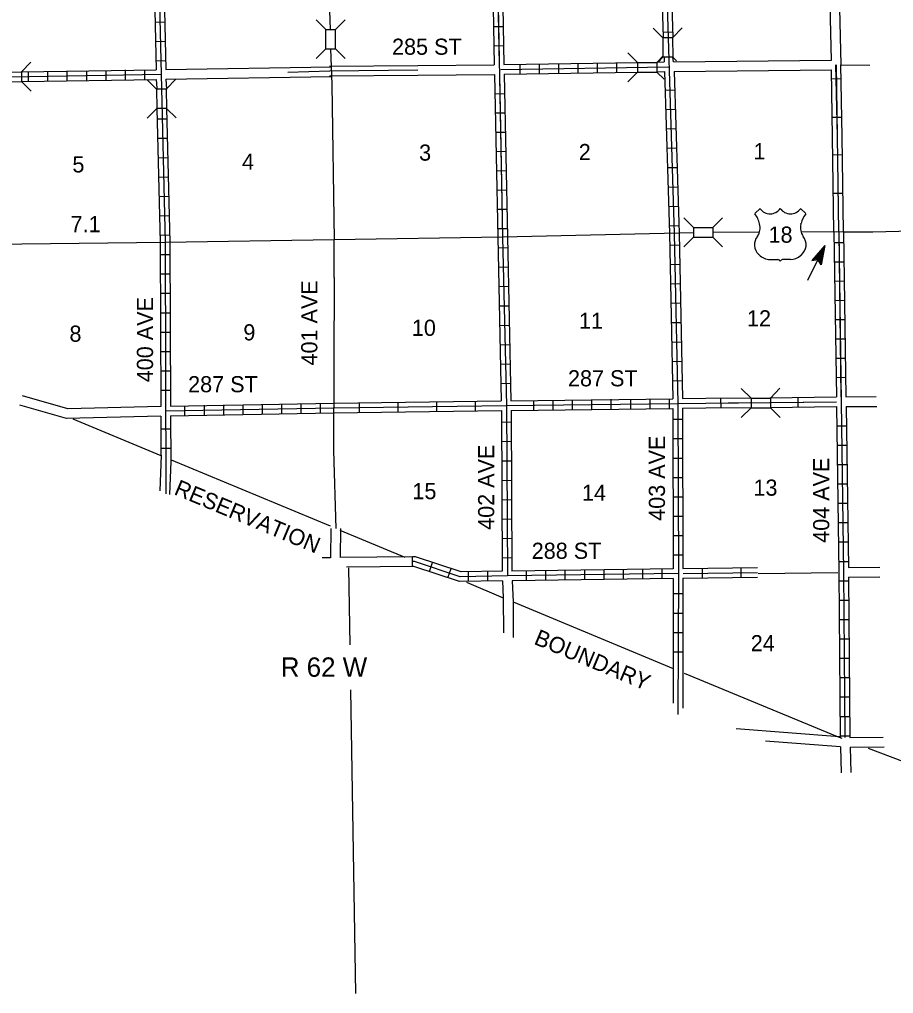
# Model space of a CAD drawing. Extents: x 1573595 to 1966509, y 15645447 to 16022437.
# Drawn here: x 1852313 to 1879371, y 15684539 to 15714703 of the extents above; entities that cross this region are included whole.
import ezdxf

# ---------------------------------------------------------------- set-up
doc = ezdxf.new("R2010")
doc.units = 0
for name, color, linetype in [('L10', 7, 'Continuous'), ('L11', 7, 'Continuous'), ('L13', 7, 'Continuous'), ('L14', 7, 'Continuous'), ('L18', 7, 'Continuous'), ('L2', 7, 'Continuous'), ('L28', 7, 'Continuous'), ('L3', 7, 'Continuous'), ('L30', 7, 'Continuous'), ('L4', 7, 'Continuous'), ('L50', 7, 'Continuous'), ('L51', 7, 'Continuous'), ('L53', 7, 'Continuous'), ('L8', 7, 'Continuous'), ('L9', 7, 'Continuous')]:
    doc.layers.add(name, color=color, linetype=linetype)

msp = doc.modelspace()

# ---------------------------------------------------------------- linework, layer by layer
at = {"layer": 'L10'}
for points in [[(1856686, 15702723), (1853811, 15702648), (1852407, 15703049)], [(1856686, 15702423), (1853769, 15702348), (1852324, 15702761)], [(1867269, 15697315), (1867286, 15696795)], [(1867569, 15697323), (1867592, 15696669)]]:
    msp.add_lwpolyline(points, dxfattribs=at)
at = {"layer": 'L11'}
for points in [[(1877452, 15713448), (1877327, 15718565)], [(1877747, 15713298), (1877627, 15718565)], [(1872557, 15713390), (1877452, 15713448)], [(1856844, 15713156), (1861968, 15713236)], [(1861910, 15713256), (1864648, 15713279)], [(1864648, 15713279), (1867010, 15713298)], [(1872585, 15713090), (1877452, 15713148)], [(1856844, 15712856), (1861973, 15712936)], [(1861910, 15712956), (1864647, 15712979)], [(1864647, 15712979), (1867019, 15712998)]]:
    msp.add_lwpolyline(points, dxfattribs=at)
at = {"layer": 'L13'}
msp.add_lwpolyline([(1875177, 15697548), (1877652, 15697581)], dxfattribs=at)
at = {"layer": 'L18'}
for p, q in [((1861794, 15714390), (1861494, 15714690)), ((1862094, 15714390), (1862394, 15714690)), ((1861794, 15714390), (1862094, 15714390)), ((1861794, 15713790), (1861794, 15714390)), ((1862094, 15713790), (1862094, 15714390)), ((1872227, 15714131), (1871927, 15714431)), ((1872527, 15714131), (1872827, 15714440)), ((1872527, 15714131), (1872227, 15714131)), ((1872227, 15714131), (1872235, 15713531)), ((1872527, 15714131), (1872535, 15713531)), ((1861794, 15713790), (1861494, 15713490)), ((1861794, 15713790), (1862094, 15713790)), ((1862094, 15713790), (1862394, 15713490)), ((1871443, 15713373), (1871143, 15713673)), ((1852377, 15713081), (1852669, 15713381)), ((1871443, 15713373), (1871443, 15713073)), ((1871443, 15713373), (1872043, 15713373)), ((1872043, 15713373), (1872243, 15713581)), ((1872043, 15713373), (1872043, 15713073)), ((1872235, 15713531), (1872085, 15713381)), ((1872535, 15713531), (1872235, 15713531)), ((1872535, 15713531), (1872652, 15713423)), ((1851777, 15713073), (1852377, 15713081)), ((1852377, 15713081), (1852377, 15712781)), ((1871443, 15713073), (1871143, 15712773)), ((1871443, 15713073), (1872043, 15713073)), ((1872043, 15713073), (1872268, 15712856)), ((1851777, 15712773), (1852377, 15712781)), ((1852377, 15712781), (1852677, 15712481)), ((1856552, 15712548), (1856252, 15712848)), ((1856852, 15712548), (1857152, 15712856)), ((1856852, 15712548), (1856552, 15712548)), ((1856552, 15712548), (1856561, 15711948)), ((1856852, 15712548), (1856861, 15711948)), ((1856561, 15711948), (1856261, 15711648)), ((1856861, 15711948), (1856561, 15711948)), ((1856861, 15711948), (1857161, 15711656)), ((1873177, 15708265), (1872877, 15708565)), ((1873777, 15708265), (1874077, 15708565)), ((1873177, 15708265), (1873177, 15707965)), ((1873177, 15708265), (1873777, 15708265)), ((1873777, 15708265), (1873777, 15707965)), ((1873177, 15707965), (1872877, 15707665)), ((1873177, 15707965), (1873777, 15707965)), ((1873777, 15707965), (1874077, 15707665)), ((1874960, 15702973), (1874652, 15703273)), ((1875560, 15702981), (1875852, 15703281)), ((1874960, 15702973), (1875560, 15702981)), ((1874960, 15702973), (1874960, 15702673)), ((1875560, 15702981), (1875560, 15702681)), ((1874960, 15702673), (1874660, 15702373)), ((1874960, 15702673), (1875560, 15702681)), ((1875560, 15702681), (1875860, 15702381))]:
    msp.add_line(p, q, dxfattribs=at)
at = {"layer": 'L2'}
for points in [[(1853961, 15702331), (1856686, 15701198)], [(1857011, 15701065), (1861927, 15699023)], [(1862235, 15698890), (1864244, 15698056)], [(1866152, 15697273), (1867286, 15696795)], [(1867592, 15696669), (1872552, 15694606)], [(1872893, 15694464), (1877610, 15692506)]]:
    msp.add_lwpolyline(points, dxfattribs=at)
at = {"layer": 'L28'}
for p, q in [((1877243, 15707706), (1876710, 15706615)), ((1877243, 15707706), (1876843, 15707240)), ((1877202, 15707656), (1876885, 15707273)), ((1877243, 15707706), (1877127, 15707106)), ((1877177, 15707590), (1876910, 15707273)), ((1877143, 15707523), (1876943, 15707281)), ((1877102, 15707465), (1876977, 15707281)), ((1877068, 15707373), (1877010, 15707290)), ((1877127, 15707473), (1877052, 15707331)), ((1877102, 15707423), (1877052, 15707331)), ((1877085, 15707348), (1877060, 15707231)), ((1877127, 15707448), (1877068, 15707223)), ((1877160, 15707498), (1877085, 15707190)), ((1877185, 15707573), (1877102, 15707165)), ((1877218, 15707623), (1877118, 15707148)), ((1876843, 15707240), (1877027, 15707265)), ((1877035, 15707306), (1877018, 15707281)), ((1877127, 15707106), (1877027, 15707265)), ((1877068, 15707323), (1877043, 15707265))]:
    msp.add_line(p, q, dxfattribs=at)
at = {"layer": 'L3'}
for p, q in [((1875077, 15708690), (1875243, 15708848)), ((1876652, 15708690), (1876493, 15708848)), ((1875227, 15708373), (1875227, 15708373)), ((1876502, 15708365), (1876502, 15708381)), ((1875152, 15707981), (1875160, 15707990)), ((1876577, 15707981), (1876577, 15707981)), ((1875210, 15707415), (1875193, 15707423)), ((1876493, 15707398), (1876518, 15707415)), ((1875552, 15707273), (1875793, 15707273)), ((1876177, 15707273), (1875935, 15707273))]:
    msp.add_line(p, q, dxfattribs=at)
for points in [[(1873177, 15708098), (1867269, 15707965), (1862060, 15707881), (1856819, 15707798)], [(1875218, 15708115), (1873793, 15708106)], [(1877835, 15708123), (1876510, 15708115)], [(1856819, 15707798), (1851486, 15707731), (1846369, 15707656), (1845778, 15707640)]]:
    msp.add_lwpolyline(points, dxfattribs=at)
for centre, radius, start, end in [((1875551, 15709064), 380, 215.686, 325.8082), ((1876180, 15709064), 380, 214.1947, 324.6568), ((1874476, 15708210), 765, 12.2899, 38.4099), ((1877254, 15708210), 765, 141.5922, 166.936), ((1874779, 15708251), 461, 326.0856, 14.9122), ((1876952, 15708251), 461, 166.7495, 215.1852), ((1875479, 15707729), 413, 141.5649, 226.8935), ((1876251, 15707729), 413, 310.3399, 38.2937), ((1875552, 15707743), 472, 224.024, 270.0011), ((1876179, 15707743), 472, 270.0011, 311.99), ((1875788, 15707191), 78.7, 10.3708, 90.0011), ((1875943, 15707191), 78.7, 90.0011, 169.6315)]:
    msp.add_arc(centre, radius, start, end, dxfattribs=at)
at = {"layer": 'L4'}
for points in [[(1861794, 15718156), (1861927, 15714406)], [(1861944, 15713798), (1861985, 15712690), (1862060, 15707881), (1862060, 15707881)], [(1862052, 15706715), (1862060, 15707881)], [(1862052, 15706715), (1862035, 15701356), (1862102, 15698940)]]:
    msp.add_lwpolyline(points, dxfattribs=at)
at = {"layer": 'L50'}
for points in [[(1856702, 15701215), (1856661, 15700106)], [(1856994, 15701015), (1856961, 15699990)], [(1861952, 15698940), (1861944, 15698031)], [(1862252, 15698940), (1862244, 15698040)], [(1861944, 15698031), (1861685, 15698031)], [(1864519, 15698065), (1862227, 15698040)], [(1864519, 15697765), (1862435, 15697740)], [(1862494, 15697723), (1862535, 15695339)], [(1872552, 15694589), (1872552, 15693531)], [(1872852, 15694448), (1872852, 15693381)], [(1862560, 15693948), (1862719, 15684539)], [(1877702, 15692489), (1874502, 15692731)], [(1877727, 15692181), (1875410, 15692356)], [(1877727, 15692181), (1877752, 15691373)], [(1878027, 15692164), (1878052, 15691381)]]:
    msp.add_lwpolyline(points, dxfattribs=at)
at = {"layer": 'L51'}
msp.add_lwpolyline([(1877835, 15708123), (1878735, 15708131)], dxfattribs=at)
at = {"layer": 'L53'}
for points in [[(1877742, 15713298), (1878634, 15713290)], [(1878735, 15708131), (1880343, 15708165)], [(1877893, 15703015), (1878835, 15703023)], [(1877910, 15702715), (1878852, 15702723)], [(1877977, 15697731), (1878943, 15697740)], [(1877977, 15697431), (1878943, 15697440)], [(1867286, 15696795), (1867294, 15695714)], [(1867592, 15696669), (1867594, 15695564)], [(1877610, 15692506), (1877768, 15692448)], [(1878018, 15692464), (1879052, 15692481)], [(1878027, 15692164), (1879085, 15692181)], [(1878585, 15692139), (1886060, 15689314)]]:
    msp.add_lwpolyline(points, dxfattribs=at)
at = {"layer": 'L8'}
for p, q in [((1856511, 15714623), (1856811, 15714631)), ((1866990, 15714485), (1867288, 15714490)), ((1872243, 15714315), (1872543, 15714323)), ((1856527, 15714023), (1856827, 15714031)), ((1867001, 15713889), (1867299, 15713894)), ((1856536, 15713423), (1856836, 15713431)), ((1870810, 15713065), (1870810, 15713365)), ((1872557, 15713390), (1872535, 15713531)), ((1852594, 15712781), (1852594, 15713081)), ((1853194, 15712798), (1853194, 15713098)), ((1853794, 15712806), (1853794, 15713106)), ((1854394, 15712815), (1854394, 15713115)), ((1854994, 15712823), (1854994, 15713123)), ((1855594, 15712840), (1855594, 15713140)), ((1856194, 15712848), (1856194, 15713148)), ((1867810, 15713015), (1867810, 15713315)), ((1868410, 15713023), (1868410, 15713323)), ((1869010, 15713031), (1869010, 15713331)), ((1869610, 15713048), (1869610, 15713348)), ((1870210, 15713056), (1870210, 15713356)), ((1872293, 15712515), (1872593, 15712523)), ((1867031, 15712404), (1867330, 15712410)), ((1872318, 15711915), (1872618, 15711923)), ((1856577, 15711623), (1856877, 15711631)), ((1867043, 15711807), (1867341, 15711813)), ((1872335, 15711315), (1872635, 15711323)), ((1856594, 15711023), (1856894, 15711031)), ((1867055, 15711211), (1867353, 15711217)), ((1872352, 15710715), (1872652, 15710723)), ((1856611, 15710423), (1856911, 15710431)), ((1867067, 15710614), (1867365, 15710620)), ((1872368, 15710115), (1872668, 15710123)), ((1856619, 15709823), (1856919, 15709831)), ((1867079, 15710018), (1867377, 15710024)), ((1872393, 15709515), (1872693, 15709523)), ((1856636, 15709223), (1856936, 15709231)), ((1867090, 15709421), (1867389, 15709427)), ((1872410, 15708915), (1872710, 15708923)), ((1856652, 15708623), (1856952, 15708631)), ((1867102, 15708825), (1867401, 15708831)), ((1867114, 15708228), (1867412, 15708234)), ((1872427, 15708315), (1872727, 15708323)), ((1856661, 15708023), (1856961, 15708031)), ((1867127, 15707631), (1867427, 15707640)), ((1872443, 15707715), (1872743, 15707723)), ((1877830, 15707787), (1877532, 15707783)), ((1856669, 15707423), (1856969, 15707423)), ((1867144, 15707031), (1867435, 15707040)), ((1872452, 15707115), (1872752, 15707123)), ((1877838, 15707190), (1877540, 15707187)), ((1856669, 15706823), (1856969, 15706823)), ((1867152, 15706431), (1867452, 15706440)), ((1872468, 15706515), (1872768, 15706523)), ((1877846, 15706594), (1877547, 15706590)), ((1856677, 15706223), (1856977, 15706223)), ((1867169, 15705831), (1867469, 15705840)), ((1872477, 15705915), (1872777, 15705923)), ((1877853, 15705997), (1877555, 15705993)), ((1856677, 15705623), (1856977, 15705623)), ((1867177, 15705231), (1867477, 15705240)), ((1872493, 15705315), (1872793, 15705323)), ((1877861, 15705401), (1877563, 15705397)), ((1856677, 15705023), (1856977, 15705023)), ((1867194, 15704631), (1867494, 15704640)), ((1872502, 15704715), (1872802, 15704723)), ((1877869, 15704804), (1877571, 15704800)), ((1856677, 15704423), (1856977, 15704423)), ((1867210, 15704031), (1867510, 15704040)), ((1872518, 15704115), (1872818, 15704123)), ((1877877, 15704208), (1877579, 15704204)), ((1856686, 15703823), (1856986, 15703823)), ((1867219, 15703431), (1867519, 15703440)), ((1872527, 15703515), (1872827, 15703523)), ((1877885, 15703611), (1877586, 15703607)), ((1856686, 15703223), (1856986, 15703223)), ((1861035, 15702506), (1861035, 15702806)), ((1861635, 15702515), (1861635, 15702815)), ((1868235, 15702606), (1868235, 15702906)), ((1868835, 15702615), (1868835, 15702915)), ((1869435, 15702623), (1869435, 15702923)), ((1870035, 15702631), (1870035, 15702931)), ((1870635, 15702640), (1870635, 15702940)), ((1871235, 15702648), (1871235, 15702948)), ((1871835, 15702648), (1871835, 15702948)), ((1872435, 15702656), (1872435, 15702956)), ((1857436, 15702440), (1857436, 15702740)), ((1858036, 15702456), (1858036, 15702756)), ((1858635, 15702465), (1858635, 15702765)), ((1859235, 15702473), (1859235, 15702773)), ((1859835, 15702481), (1859835, 15702781)), ((1860435, 15702498), (1860435, 15702798)), ((1867235, 15702231), (1867535, 15702240)), ((1872543, 15702323), (1872843, 15702323)), ((1856686, 15702023), (1856986, 15702023)), ((1877610, 15702123), (1877910, 15702123)), ((1867244, 15701631), (1867544, 15701640)), ((1872543, 15701723), (1872843, 15701723)), ((1856686, 15701423), (1856986, 15701423)), ((1877618, 15701523), (1877918, 15701523)), ((1867244, 15701031), (1867544, 15701040)), ((1872552, 15701123), (1872852, 15701123)), ((1877627, 15700923), (1877927, 15700923)), ((1867252, 15700431), (1867552, 15700440)), ((1872552, 15700523), (1872852, 15700523)), ((1877635, 15700323), (1877935, 15700323)), ((1867252, 15699831), (1867552, 15699840)), ((1872552, 15699923), (1872852, 15699923)), ((1877643, 15699723), (1877943, 15699723)), ((1867260, 15699231), (1867560, 15699240)), ((1872552, 15699323), (1872852, 15699323)), ((1877652, 15699123), (1877952, 15699123)), ((1867260, 15698631), (1867560, 15698640)), ((1872560, 15698723), (1872860, 15698723)), ((1877660, 15698523), (1877960, 15698523)), ((1864485, 15697765), (1864485, 15698065)), ((1867269, 15698031), (1867569, 15698040)), ((1872560, 15698123), (1872860, 15698123)), ((1865010, 15697606), (1865102, 15697890)), ((1865577, 15697415), (1865677, 15697698)), ((1871610, 15697381), (1871610, 15697681)), ((1872210, 15697390), (1872210, 15697690)), ((1877668, 15697923), (1877968, 15697923)), ((1866210, 15697306), (1866210, 15697606)), ((1866810, 15697315), (1866810, 15697615)), ((1868010, 15697331), (1868010, 15697631)), ((1868610, 15697340), (1868610, 15697640)), ((1869210, 15697348), (1869210, 15697648)), ((1869810, 15697356), (1869810, 15697656)), ((1870410, 15697365), (1870410, 15697665)), ((1871010, 15697373), (1871010, 15697673)), ((1877677, 15697323), (1877977, 15697323)), ((1872560, 15696923), (1872860, 15696923)), ((1877685, 15696723), (1877985, 15696723)), ((1872552, 15696323), (1872852, 15696323)), ((1877685, 15696123), (1877985, 15696123)), ((1872552, 15695723), (1872852, 15695723)), ((1877693, 15695523), (1877993, 15695523)), ((1872552, 15695123), (1872852, 15695123)), ((1877702, 15694923), (1878002, 15694923)), ((1877702, 15694323), (1878002, 15694323)), ((1877710, 15693723), (1878010, 15693723)), ((1877710, 15693123), (1878010, 15693123)), ((1877718, 15692523), (1878018, 15692523))]:
    msp.add_line(p, q, dxfattribs=at)
for points in [[(1872110, 15718506), (1872243, 15714140)], [(1872260, 15718515), (1872585, 15708073), (1872693, 15702806), (1872710, 15697548), (1872693, 15693181)], [(1872410, 15718523), (1872543, 15714148)], [(1856427, 15718223), (1856544, 15713148)], [(1856577, 15718223), (1856819, 15707798), (1856844, 15700015)], [(1856727, 15718223), (1856844, 15713156)], [(1867069, 15718431), (1867269, 15707965), (1867385, 15702748), (1867419, 15697473)], [(1866935, 15717473), (1867010, 15713298)], [(1867085, 15717470), (1867160, 15713304)], [(1867235, 15717490), (1867310, 15713306)], [(1867310, 15713306), (1871460, 15713373)], [(1872068, 15713381), (1872268, 15713390)], [(1872268, 15713531), (1872268, 15713390)], [(1852377, 15713081), (1856544, 15713148)], [(1861919, 15713106), (1860619, 15713065)], [(1867210, 15713156), (1872402, 15713240)], [(1867319, 15713006), (1871443, 15713073)], [(1872043, 15713081), (1872285, 15713090)], [(1872285, 15713090), (1872435, 15708073), (1872535, 15702956)], [(1872585, 15713090), (1872735, 15708073), (1872835, 15702965)], [(1835794, 15712781), (1840994, 15712806), (1846277, 15712848), (1851452, 15712915), (1856702, 15713006)], [(1852386, 15712781), (1856544, 15712848)], [(1856544, 15712848), (1856561, 15712573)], [(1856844, 15712856), (1856861, 15712548)], [(1867019, 15712998), (1867118, 15707961)], [(1867169, 15713003), (1867269, 15707965)], [(1867319, 15713006), (1867418, 15707968)], [(1856569, 15711948), (1856669, 15707798), (1856686, 15702723)], [(1856869, 15711956), (1856969, 15707798), (1856986, 15702731)], [(1867118, 15707962), (1867227, 15702890)], [(1867418, 15707968), (1867527, 15702898)], [(1877527, 15708123), (1877602, 15703015)], [(1877677, 15708123), (1877752, 15702865), (1877827, 15697590), (1877868, 15692464)], [(1877677, 15708121), (1877743, 15703013)], [(1877827, 15708123), (1877893, 15703015)], [(1856836, 15702581), (1862060, 15702673), (1867385, 15702748), (1873560, 15702823), (1877602, 15702865)], [(1856986, 15702731), (1862040, 15702823)], [(1867527, 15702898), (1872535, 15702956)], [(1856986, 15702431), (1862039, 15702523)], [(1867235, 15702590), (1867260, 15697615)], [(1867535, 15702598), (1872543, 15702656)], [(1867535, 15702598), (1867560, 15697623)], [(1872543, 15702656), (1872552, 15697690)], [(1872843, 15702665), (1872852, 15697698)], [(1877610, 15702715), (1877677, 15697590), (1877718, 15692464)], [(1877910, 15702715), (1877977, 15697731)], [(1856686, 15702423), (1856694, 15701198)], [(1856986, 15702431), (1856994, 15701015)], [(1867260, 15697615), (1865985, 15697598), (1864569, 15698065), (1864485, 15698065)], [(1872710, 15697548), (1867419, 15697473), (1865960, 15697448), (1864544, 15697915), (1864485, 15697915)], [(1867269, 15697315), (1865935, 15697298), (1864519, 15697765), (1864485, 15697765)], [(1872552, 15697690), (1867560, 15697623)], [(1872552, 15697390), (1867569, 15697323)], [(1872552, 15697390), (1872552, 15694589)], [(1872852, 15697398), (1872852, 15694448)], [(1877977, 15697431), (1878018, 15692464)]]:
    msp.add_lwpolyline(points, dxfattribs=at)
at = {"layer": 'L9'}
for p, q in [((1877441, 15712868), (1877739, 15712874)), ((1877465, 15711675), (1877763, 15711681)), ((1877792, 15710509), (1877494, 15710505)), ((1877809, 15709316), (1877511, 15709312)), ((1877826, 15708123), (1877527, 15708119)), ((1862835, 15702531), (1862835, 15702831)), ((1864035, 15702548), (1864035, 15702848)), ((1865235, 15702565), (1865235, 15702865)), ((1866435, 15702581), (1866435, 15702881)), ((1874032, 15702679), (1874028, 15702978)), ((1876408, 15702999), (1876412, 15702701)), ((1873460, 15697407), (1873460, 15697707)), ((1874660, 15697424), (1874660, 15697724))]:
    msp.add_line(p, q, dxfattribs=at)
for points in [[(1867069, 15718390), (1867160, 15713304)], [(1864649, 15713129), (1861912, 15713106)], [(1877485, 15711065), (1877452, 15713148)], [(1877635, 15711078), (1877590, 15713295)], [(1877677, 15708123), (1877602, 15713298)], [(1877785, 15711081), (1877740, 15713298)], [(1867169, 15713003), (1867269, 15707965)], [(1877527, 15708123), (1877485, 15711065)], [(1877677, 15708121), (1877635, 15711079)], [(1877827, 15708123), (1877785, 15711081)], [(1862040, 15702823), (1867227, 15702890)], [(1872835, 15702965), (1873560, 15702973), (1874943, 15702990)], [(1872837, 15702815), (1873562, 15702823), (1874945, 15702840)], [(1875543, 15702990), (1877602, 15703015)], [(1875545, 15702840), (1877603, 15702865)], [(1862039, 15702523), (1867235, 15702590)], [(1872843, 15702665), (1873560, 15702673), (1874935, 15702690)], [(1875568, 15702690), (1877610, 15702715)], [(1872852, 15697698), (1875160, 15697731)], [(1872852, 15697398), (1875160, 15697431)], [(1872860, 15697548), (1875160, 15697581)]]:
    msp.add_lwpolyline(points, dxfattribs=at)

# ---------------------------------------------------------------- texts
at = {"layer": 'L14'}
for s, p in [('3', (1864685, 15710331)), ('2', (1869627, 15710348)), ('1', (1875035, 15710373)), ('5', (1853952, 15709965)), ('4', (1859202, 15710048)), ('11', (1869635, 15705123)), ('12', (1874835, 15705198)), ('8', (1853861, 15704723)), ('9', (1859244, 15704765)), ('10', (1864460, 15704906)), ('13', (1875035, 15699956)), ('15', (1864477, 15699848)), ('14', (1869727, 15699798)), ('24', (1874952, 15695139))]:
    msp.add_text(s, height=500, rotation=360, dxfattribs=at).set_placement(p)
at = {"layer": 'L28'}
msp.add_text('7.1', height=500, rotation=360, dxfattribs=at).set_placement((1853894, 15708115))
at = {"layer": 'L3'}
msp.add_text('18', height=500, rotation=360, dxfattribs=at).set_placement((1875502, 15707790))
at = {"layer": 'L30'}
for s, rotation, p in [('285 ST', 360, (1863847, 15713610)), ('401 AVE', 90, (1861535, 15703988)), ('400 AVE', 90, (1856448, 15703467)), ('287 ST', 360, (1869294, 15703342)), ('287 ST', 360, (1857534, 15703158)), ('403 AVE', 90, (1872296, 15699178)), ('402 AVE', 90, (1867010, 15698898)), ('404 AVE', 90, (1877382, 15698497)), ('288 ST', 360, (1868171, 15698000))]:
    msp.add_text(s, height=500, rotation=rotation, dxfattribs=at).set_placement(p)
at = {"layer": 'L50'}
for s, height, rotation, p in [('RESERVATION', 499.99, 337.3251, (1857069, 15700006)), ('BOUNDARY', 500, 337.3251, (1868210, 15695373)), ('R 62 W', 600, 360, (1860402, 15694348))]:
    msp.add_text(s, height=height, rotation=rotation, dxfattribs=at).set_placement(p)

doc.saveas('drawing.dxf')
